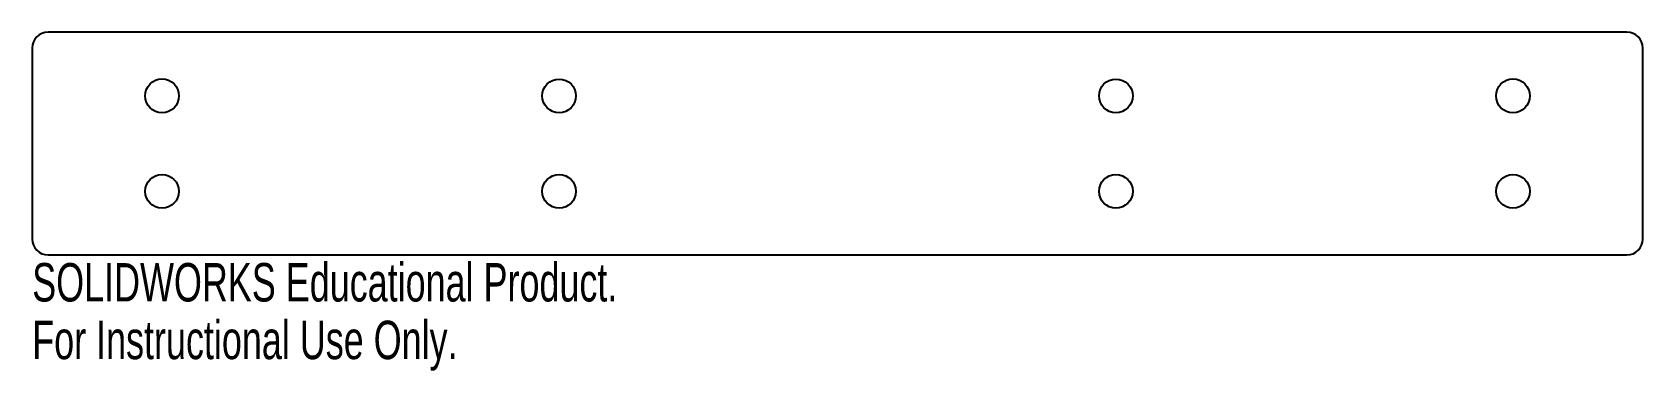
# Model space of a CAD drawing. Header units: millimetres. Extents: x -101 to 101, y -29 to 14.
import ezdxf

# ---------------------------------------------------------------- set-up
doc = ezdxf.new("R2010")
doc.units = ezdxf.units.MM
doc.styles.add('SLDTEXTSTYLE0', font='TXT', dxfattribs={"width": 0.7})

msp = doc.modelspace()

# ---------------------------------------------------------------- linework, layer by layer
at = {"color": 7, "linetype": 'Continuous', "lineweight": 25}
for p, q in [((99.4, 14), (-99.4, 14)), ((-101.4, 12), (-101.4, -12)), ((101.4, -12), (101.4, 12)), ((-99.4, -14), (99.4, -14))]:
    msp.add_line(p, q, dxfattribs=at)
for centre, radius in [((-85.05, 6), 2.13), ((-35.05, 6), 2.12), ((35.05, 6), 2.12), ((85.05, 6), 2.13), ((-85.05, -6), 2.12), ((-35.05, -6), 2.12), ((35.05, -6), 2.12), ((85.05, -6), 2.12)]:
    msp.add_circle(centre, radius, dxfattribs=at)
for centre, start, end in [((-99.4, 12), 90, 180), ((99.4, 12), 0, 90), ((-99.4, -12), 180, 270), ((99.4, -12), 270, 0)]:
    msp.add_arc(centre, 2, start, end, dxfattribs=at)

# ---------------------------------------------------------------- texts
at = {"color": 7, "linetype": 'Continuous', "char_height": 4.8336, "attachment_point": 1, "style": 'SLDTEXTSTYLE0'}
for s, insert in [('SOLIDWORKS Educational Product.', (-101.4, -15.02)), ('For Instructional Use Only.', (-101.4, -22.27))]:
    msp.add_mtext(s, dxfattribs=dict(at, insert=insert))

doc.saveas('drawing.dxf')
